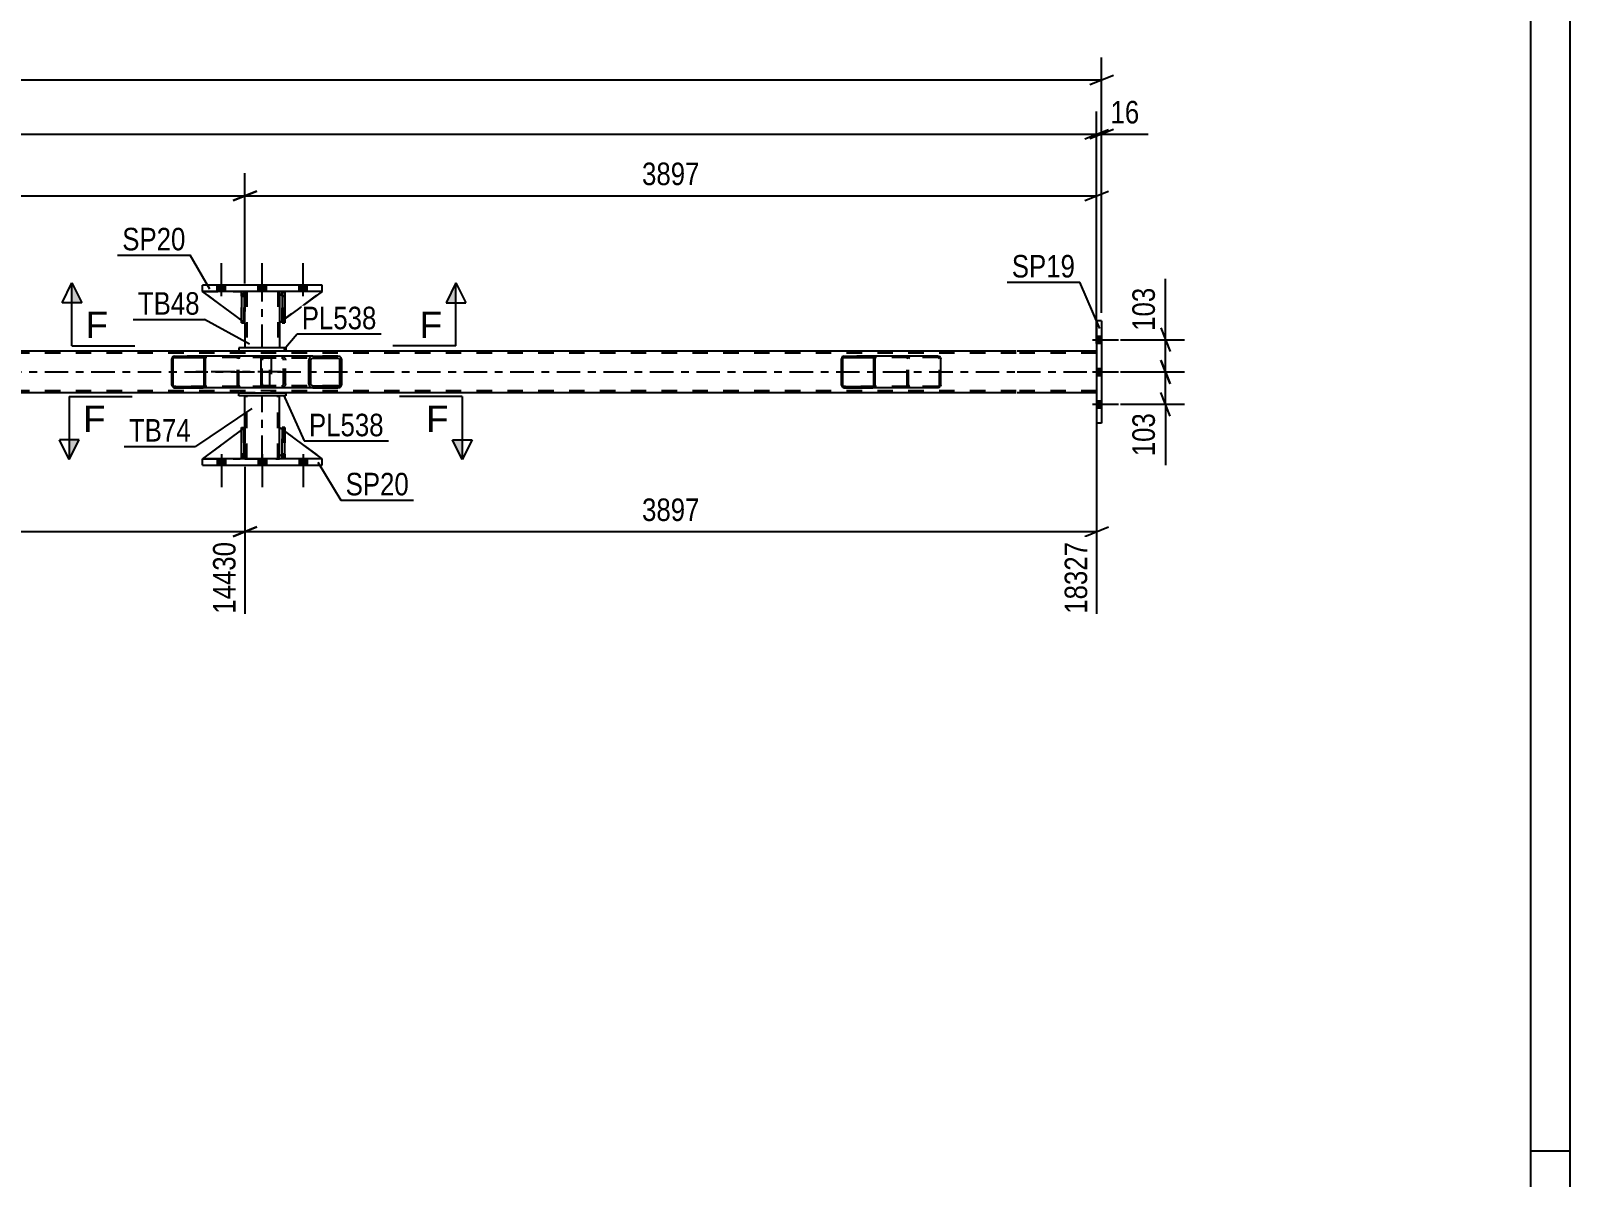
# Model space of a CAD drawing. Header units: millimetres. Extents: x 0 to 841, y 0 to 594.
# Drawn here: x 645.3 to 841, y 145.7 to 291.4 of the extents above; entities that cross this region are included whole.
import ezdxf

# ---------------------------------------------------------------- set-up
doc = ezdxf.new("R2010")
doc.units = ezdxf.units.MM
doc.linetypes.add('DXK_LINE_DOT2', pattern=[3.9198, 1.9599, -1.9599])
doc.linetypes.add('DXK_LINE_DOT3', pattern=[5.9187, 2.979, -0.9799, 0.9799, -0.9799])
doc.styles.add('Arial', font='ARIAL.TTF', dxfattribs={"height": 0.2})
doc.styles.add('Arial Narrow', font='ARIALN.TTF', dxfattribs={"height": 0.2})

# ---------------------------------------------------------------- blocks, each defined once
blk = doc.blocks.new('Unknown-814748373-1133')
at = {"color": 5, "linetype": 'Continuous'}
for p, q in [((841, 0), (841, 594)), ((836, 5), (836, 589)), ((841, 149), (836, 149))]:
    blk.add_line(p, q, dxfattribs=at)
blk = doc.blocks.new('Part-814748373-2557 - 2466')
at = {"color": 7, "linetype": 'DXK_LINE_DOT2'}
for p, q in [((672.4, 240.92), (672.08, 240.68)), ((672.52, 237.61), (672.52, 241.01)), ((667.12, 237.01), (671.92, 237.01)), ((672.52, 237.61), (671.92, 237.01)), ((672.4, 237.49), (672.08, 237.17))]:
    blk.add_line(p, q, dxfattribs=at)
at = {"color": 2, "linetype": 'Continuous'}
for p, q in [((672.52, 241.01), (672.4, 240.92)), ((672.52, 237.61), (672.52, 241.01)), ((672.08, 240.68), (667.12, 237.01)), ((672.08, 237.17), (671.92, 237.01)), ((672.52, 237.61), (672.4, 237.49)), ((672.52, 237.61), (672.52, 237.61))]:
    blk.add_line(p, q, dxfattribs=at)
blk = doc.blocks.new('Part-814748373-2549 - 2466')
at = {"color": 7, "linetype": 'DXK_LINE_DOT2'}
for p, q in [((677.59, 241.01), (677.27, 241.01)), ((677.27, 237.61), (677.27, 241.01)), ((677.27, 241.01), (677.27, 237.01)), ((677.59, 241.01), (677.59, 237.61)), ((677.59, 237.01), (677.59, 241.01)), ((677.59, 237.61), (677.27, 237.61)), ((677.27, 237.01), (677.27, 237.61)), ((677.59, 237.01), (677.27, 237.01)), ((677.59, 237.61), (677.59, 237.01)), ((677.59, 237.01), (677.59, 237.01))]:
    blk.add_line(p, q, dxfattribs=at)
blk = doc.blocks.new('Bolt-814748373-2485 - 2466')
at = {"linetype": 'Continuous'}
for points in [[(781.43, 251.71), (781.43, 252.59), (780.79, 252.59), (780.79, 251.71)], [(781.43, 251.71), (781.43, 252.59), (780.79, 252.59), (780.79, 251.71)], [(781.43, 251.71), (781.43, 252.59), (780.79, 252.59), (780.79, 251.71)], [(781.43, 247.61), (781.43, 248.49), (780.79, 248.49), (780.79, 247.61)], [(781.43, 247.61), (781.43, 248.49), (780.79, 248.49), (780.79, 247.61)], [(781.43, 243.51), (781.43, 244.39), (780.79, 244.39), (780.79, 243.51)], [(781.43, 243.51), (781.43, 244.39), (780.79, 244.39), (780.79, 243.51)], [(781.43, 243.51), (781.43, 244.39), (780.79, 244.39), (780.79, 243.51)]]:
    blk.add_hatch(color=1, dxfattribs=at).paths.add_polyline_path(points)
at = {"color": 1, "linetype": 'Continuous'}
for p, q in [((780.79, 252.59), (781.43, 252.59)), ((780.79, 252.59), (781.43, 252.59)), ((780.79, 252.59), (781.43, 252.59)), ((780.27, 252.15), (783.59, 252.15)), ((780.27, 252.15), (783.59, 252.15)), ((780.27, 252.15), (783.59, 252.15)), ((780.79, 251.71), (781.43, 251.71)), ((780.79, 251.71), (781.43, 251.71)), ((780.79, 251.71), (781.43, 251.71)), ((780.27, 248.05), (783.59, 248.05)), ((780.27, 248.05), (783.59, 248.05)), ((780.79, 248.49), (781.43, 248.49)), ((780.79, 248.49), (781.43, 248.49)), ((780.79, 247.61), (781.43, 247.61)), ((780.79, 247.61), (781.43, 247.61)), ((780.27, 243.95), (783.59, 243.95)), ((780.27, 243.95), (783.59, 243.95)), ((780.27, 243.95), (783.59, 243.95)), ((780.79, 244.39), (781.43, 244.39)), ((780.79, 244.39), (781.43, 244.39)), ((780.79, 244.39), (781.43, 244.39)), ((780.79, 243.51), (781.43, 243.51)), ((780.79, 243.51), (781.43, 243.51)), ((780.79, 243.51), (781.43, 243.51))]:
    blk.add_line(p, q, dxfattribs=at)
blk = doc.blocks.new('Part-814748373-2588 - 2466')
at = {"color": 7, "linetype": 'DXK_LINE_DOT2'}
for p, q in [((677.52, 258.3), (676.92, 257.7)), ((676.92, 254.3), (682.32, 258.3)), ((676.92, 257.7), (676.92, 254.3)), ((682.32, 258.3), (677.52, 258.3))]:
    blk.add_line(p, q, dxfattribs=at)
blk = doc.blocks.new('Part-814748373-2565 - 2466')
at = {"color": 2, "linetype": 'Continuous'}
for p, q in [((677.72, 251.1), (671.72, 251.1)), ((671.72, 251.1), (671.72, 250.7)), ((677.72, 250.7), (671.72, 250.7)), ((677.72, 251.1), (677.72, 250.7))]:
    blk.add_line(p, q, dxfattribs=at)
blk = doc.blocks.new('Part-814748373-2548 - 2466')
at = {"color": 2, "linetype": 'Continuous'}
for p, q in [((770.57, 250.69), (108.46, 250.69)), ((780.79, 250.69), (770.67, 250.69)), ((671.72, 245.41), (507.45, 245.41)), ((770.57, 245.41), (677.72, 245.41)), ((780.79, 245.41), (770.67, 245.41))]:
    blk.add_line(p, q, dxfattribs=at)
at = {"color": 7, "linetype": 'DXK_LINE_DOT2'}
for p, q in [((780.79, 250.69), (780.79, 245.41)), ((770.57, 250.45), (108.46, 250.45)), ((780.79, 250.45), (770.67, 250.45)), ((770.57, 245.65), (108.46, 245.65)), ((677.72, 245.41), (671.72, 245.41)), ((780.79, 245.65), (770.67, 245.65))]:
    blk.add_line(p, q, dxfattribs=at)
at = {"color": 7, "linetype": 'DXK_LINE_DOT3'}
for p, q in [((108.46, 248.05), (770.57, 248.05)), ((770.67, 248.05), (780.79, 248.05))]:
    blk.add_line(p, q, dxfattribs=at)
blk = doc.blocks.new('Part-814748373-2551 - 2466')
at = {"color": 2, "linetype": 'Continuous'}
for p, q in [((677.27, 237.01), (677.28, 241.01)), ((677.28, 241.01), (677.6, 241.01)), ((677.59, 237.01), (677.6, 241.01)), ((677.28, 237.01), (677.27, 237.01)), ((677.6, 237.01), (677.27, 237.01))]:
    blk.add_line(p, q, dxfattribs=at)
at = {"color": 7, "linetype": 'DXK_LINE_DOT2'}
for p, q in [((677.28, 241.01), (677.28, 237.61)), ((677.6, 237.61), (677.6, 241.01)), ((677.28, 237.61), (677.28, 237.01)), ((677.28, 237.61), (677.6, 237.61)), ((677.59, 237.01), (677.6, 237.01)), ((677.6, 237.01), (677.6, 237.61))]:
    blk.add_line(p, q, dxfattribs=at)
blk = doc.blocks.new('Bolt-814748373-2499 - 2466')
at = {"linetype": 'Continuous'}
for points in [[(669, 258.3), (670.04, 258.3), (670.04, 259.1), (669, 259.1)], [(669, 258.3), (670.04, 258.3), (670.04, 259.1), (669, 259.1)], [(669, 258.3), (670.04, 258.3), (670.04, 259.1), (669, 259.1)], [(674.2, 258.3), (675.24, 258.3), (675.24, 259.1), (674.2, 259.1)], [(674.2, 258.3), (675.24, 258.3), (675.24, 259.1), (674.2, 259.1)], [(679.4, 258.3), (680.44, 258.3), (680.44, 259.1), (679.4, 259.1)], [(679.4, 258.3), (680.44, 258.3), (680.44, 259.1), (679.4, 259.1)], [(679.4, 258.3), (680.44, 258.3), (680.44, 259.1), (679.4, 259.1)]]:
    blk.add_hatch(color=1, dxfattribs=at).paths.add_polyline_path(points)
at = {"color": 1, "linetype": 'Continuous'}
for p, q in [((669.52, 257.7), (669.52, 261.9)), ((669.52, 257.7), (669.52, 261.9)), ((669.52, 257.7), (669.52, 261.9)), ((674.72, 257.7), (674.72, 261.9)), ((674.72, 257.7), (674.72, 261.9)), ((679.92, 257.7), (679.92, 261.9)), ((679.92, 257.7), (679.92, 261.9)), ((679.92, 257.7), (679.92, 261.9)), ((669, 258.3), (669, 259.1)), ((669, 258.3), (669, 259.1)), ((669, 258.3), (669, 259.1)), ((670.04, 258.3), (670.04, 259.1)), ((670.04, 258.3), (670.04, 259.1)), ((670.04, 258.3), (670.04, 259.1)), ((674.2, 258.3), (674.2, 259.1)), ((674.2, 258.3), (674.2, 259.1)), ((675.24, 258.3), (675.24, 259.1)), ((675.24, 258.3), (675.24, 259.1)), ((679.4, 258.3), (679.4, 259.1)), ((679.4, 258.3), (679.4, 259.1)), ((679.4, 258.3), (679.4, 259.1)), ((680.44, 258.3), (680.44, 259.1)), ((680.44, 258.3), (680.44, 259.1)), ((680.44, 258.3), (680.44, 259.1))]:
    blk.add_line(p, q, dxfattribs=at)
blk = doc.blocks.new('Bolt-814748373-2500 - 2466')
at = {"linetype": 'Continuous'}
for points in [[(670.04, 237.01), (669, 237.01), (669, 236.21), (670.04, 236.21)], [(670.04, 237.01), (669, 237.01), (669, 236.21), (670.04, 236.21)], [(670.04, 237.01), (669, 237.01), (669, 236.21), (670.04, 236.21)], [(675.24, 237.01), (674.2, 237.01), (674.2, 236.21), (675.24, 236.21)], [(675.24, 237.01), (674.2, 237.01), (674.2, 236.21), (675.24, 236.21)], [(680.44, 237.01), (679.4, 237.01), (679.4, 236.21), (680.44, 236.21)], [(680.44, 237.01), (679.4, 237.01), (679.4, 236.21), (680.44, 236.21)], [(680.44, 237.01), (679.4, 237.01), (679.4, 236.21), (680.44, 236.21)]]:
    blk.add_hatch(color=1, dxfattribs=at).paths.add_polyline_path(points)
at = {"color": 1, "linetype": 'Continuous'}
for p, q in [((669, 237.01), (669, 236.21)), ((669, 237.01), (669, 236.21)), ((669, 237.01), (669, 236.21)), ((669.52, 237.61), (669.52, 233.41)), ((669.52, 237.61), (669.52, 233.41)), ((669.52, 237.61), (669.52, 233.41)), ((670.04, 237.01), (670.04, 236.21)), ((670.04, 237.01), (670.04, 236.21)), ((670.04, 237.01), (670.04, 236.21)), ((674.2, 237.01), (674.2, 236.21)), ((674.2, 237.01), (674.2, 236.21)), ((674.72, 237.61), (674.72, 233.41)), ((674.72, 237.61), (674.72, 233.41)), ((675.24, 237.01), (675.24, 236.21)), ((675.24, 237.01), (675.24, 236.21)), ((679.4, 237.01), (679.4, 236.21)), ((679.4, 237.01), (679.4, 236.21)), ((679.4, 237.01), (679.4, 236.21)), ((679.92, 237.61), (679.92, 233.41)), ((679.92, 237.61), (679.92, 233.41)), ((679.92, 237.61), (679.92, 233.41)), ((680.44, 237.01), (680.44, 236.21)), ((680.44, 237.01), (680.44, 236.21)), ((680.44, 237.01), (680.44, 236.21))]:
    blk.add_line(p, q, dxfattribs=at)
blk = doc.blocks.new('Part-814748373-2560 - 2466')
at = {"color": 7, "linetype": 'DXK_LINE_DOT2'}
for p, q in [((676.92, 237.61), (676.92, 241.01)), ((676.92, 241.01), (682.32, 237.01)), ((677.52, 237.01), (676.92, 237.61)), ((682.32, 237.01), (677.52, 237.01))]:
    blk.add_line(p, q, dxfattribs=at)
blk = doc.blocks.new('Part-814748373-2521 - 2466')
at = {"color": 2, "linetype": 'Continuous'}
for p, q in [((676.92, 237.61), (676.92, 241.01)), ((677.28, 240.75), (676.92, 241.01)), ((682.32, 237.01), (677.6, 240.51)), ((677.27, 237.26), (676.92, 237.61))]:
    blk.add_line(p, q, dxfattribs=at)
at = {"color": 7, "linetype": 'DXK_LINE_DOT2'}
for p, q in [((677.6, 240.51), (677.28, 240.75)), ((677.52, 237.01), (677.27, 237.26)), ((682.32, 237.01), (677.52, 237.01)), ((682.32, 237.01), (682.32, 237.01)), ((682.32, 237.01), (682.32, 237.01))]:
    blk.add_line(p, q, dxfattribs=at)
blk = doc.blocks.new('Part-814748373-2591 - 2466')
at = {"color": 2, "linetype": 'Continuous'}
for p, q in [((677.27, 258.06), (676.92, 257.7)), ((676.92, 257.7), (676.92, 254.3)), ((682.32, 258.3), (677.6, 254.8)), ((677.28, 254.56), (676.92, 254.3))]:
    blk.add_line(p, q, dxfattribs=at)
at = {"color": 7, "linetype": 'DXK_LINE_DOT2'}
for p, q in [((677.52, 258.3), (677.27, 258.06)), ((682.32, 258.3), (677.52, 258.3)), ((677.6, 254.8), (677.28, 254.56))]:
    blk.add_line(p, q, dxfattribs=at)
blk = doc.blocks.new('Part-814748373-2579 - 2466')
at = {"color": 2, "linetype": 'Continuous'}
for p, q in [((677.59, 258.3), (677.27, 258.3)), ((677.27, 258.3), (677.28, 254.3)), ((677.6, 258.3), (677.59, 258.3)), ((677.59, 258.3), (677.6, 254.3)), ((677.6, 254.3), (677.28, 254.3))]:
    blk.add_line(p, q, dxfattribs=at)
at = {"color": 7, "linetype": 'DXK_LINE_DOT2'}
for p, q in [((677.28, 257.7), (677.28, 258.3)), ((677.6, 257.7), (677.28, 257.7)), ((677.28, 257.7), (677.28, 254.3)), ((677.6, 258.3), (677.59, 258.3)), ((677.6, 257.7), (677.6, 258.3)), ((677.6, 254.3), (677.6, 257.7))]:
    blk.add_line(p, q, dxfattribs=at)
blk = doc.blocks.new('Part-814748373-2526 - 2466')
at = {"color": 2, "linetype": 'Continuous'}
for p, q in [((667.12, 236.21), (667.12, 237.01)), ((682.32, 237.01), (667.12, 237.01)), ((682.32, 236.21), (682.32, 237.01)), ((667.12, 236.21), (682.32, 236.21))]:
    blk.add_line(p, q, dxfattribs=at)
at = {"color": 7, "linetype": 'DXK_LINE_DOT2'}
for p, q in [((667.12, 236.21), (667.12, 237.01)), ((682.32, 236.21), (682.32, 237.01))]:
    blk.add_line(p, q, dxfattribs=at)
blk = doc.blocks.new('Part-814748373-2531 - 2466')
at = {"color": 2, "linetype": 'Continuous'}
for p, q in [((667.12, 258.3), (667.12, 259.1)), ((682.32, 259.1), (667.12, 259.1)), ((682.32, 258.3), (682.32, 259.1)), ((682.32, 258.3), (667.12, 258.3))]:
    blk.add_line(p, q, dxfattribs=at)
at = {"color": 7, "linetype": 'DXK_LINE_DOT2'}
for p, q in [((667.12, 258.3), (667.12, 259.1)), ((682.32, 258.3), (682.32, 259.1))]:
    blk.add_line(p, q, dxfattribs=at)
blk = doc.blocks.new('Part-814748373-2625 - 2466')
at = {"linetype": 'Continuous'}
h = blk.add_hatch(dxfattribs=at)
h.set_pattern_fill('', scale=0.7, style=0, pattern_type=0)
h.set_pattern_definition([(45, (684.7947, 249.7557), (-1.57154, 1.57154), [])])
h.paths.add_polyline_path([(684.83, 249.57), (684.79, 249.76), (684.69, 249.91), (684.52, 250.02), (684.33, 250.05), (681.15, 250.05), (680.95, 250.02), (680.79, 249.91), (680.68, 249.76), (680.64, 249.57), (680.64, 246.53), (680.68, 246.35), (680.79, 246.19), (680.95, 246.09), (681.15, 246.05), (684.33, 246.05), (684.52, 246.09), (684.69, 246.19), (684.79, 246.35), (684.83, 246.53)])
h.paths.add_polyline_path([(684.56, 246.44), (684.51, 246.36), (684.43, 246.31), (684.33, 246.29), (681.15, 246.29), (681.05, 246.31), (680.97, 246.36), (680.91, 246.44), (680.89, 246.53), (680.89, 249.57), (680.91, 249.66), (680.97, 249.74), (681.05, 249.79), (681.15, 249.81), (684.33, 249.81), (684.43, 249.79), (684.51, 249.74), (684.56, 249.66), (684.58, 249.57), (684.58, 246.53)])
at = {"color": 2, "linetype": 'Continuous'}
for p, q in [((674.57, 249.57), (674.6, 249.76)), ((674.57, 246.53), (674.57, 249.57)), ((674.6, 249.76), (674.65, 249.91)), ((674.65, 249.91), (674.74, 250.02)), ((674.74, 250.02), (674.85, 250.05)), ((681.15, 250.05), (674.85, 250.05)), ((680.68, 249.76), (680.64, 249.57)), ((680.64, 246.53), (680.64, 249.57)), ((680.89, 249.57), (680.91, 249.66)), ((680.89, 246.53), (680.89, 249.57)), ((680.91, 249.66), (680.97, 249.74)), ((681.15, 250.05), (680.95, 250.02)), ((680.97, 249.74), (681.05, 249.79)), ((681.05, 249.79), (681.15, 249.81)), ((681.15, 250.05), (684.33, 250.05)), ((681.15, 249.81), (684.33, 249.81)), ((684.52, 250.02), (684.33, 250.05)), ((684.33, 249.81), (684.43, 249.79)), ((684.43, 249.79), (684.51, 249.74)), ((684.51, 249.74), (684.56, 249.66)), ((684.56, 249.66), (684.58, 249.57)), ((684.58, 246.53), (684.58, 249.57)), ((684.83, 249.57), (684.79, 249.76)), ((684.83, 246.53), (684.83, 249.57)), ((674.6, 246.35), (674.57, 246.53)), ((674.65, 246.19), (674.6, 246.35)), ((674.74, 246.09), (674.65, 246.19)), ((674.85, 246.05), (674.74, 246.09)), ((681.15, 246.05), (674.85, 246.05)), ((680.64, 246.53), (680.68, 246.35)), ((680.91, 246.44), (680.89, 246.53)), ((680.97, 246.36), (680.91, 246.44)), ((680.95, 246.09), (681.15, 246.05)), ((681.05, 246.31), (680.97, 246.36)), ((681.15, 246.29), (681.05, 246.31)), ((681.15, 246.29), (684.33, 246.29)), ((681.15, 246.05), (684.33, 246.05)), ((684.43, 246.31), (684.33, 246.29)), ((684.33, 246.05), (684.52, 246.09)), ((684.51, 246.36), (684.43, 246.31)), ((684.56, 246.44), (684.51, 246.36)), ((684.58, 246.53), (684.56, 246.44)), ((684.79, 246.35), (684.83, 246.53))]:
    blk.add_line(p, q, dxfattribs=at)
at = {"color": 7, "linetype": 'DXK_LINE_DOT2'}
for p, q in [((674.72, 249.66), (674.71, 249.57)), ((674.71, 246.53), (674.71, 249.57)), ((674.75, 249.74), (674.72, 249.66)), ((674.79, 249.79), (674.75, 249.74)), ((674.85, 249.81), (674.79, 249.79)), ((684.33, 249.81), (674.85, 249.81)), ((675.84, 249.81), (675.84, 250.05)), ((677.18, 250.05), (677.37, 250.02)), ((677.28, 249.79), (677.18, 249.81)), ((677.36, 249.74), (677.28, 249.79)), ((677.41, 249.66), (677.36, 249.74)), ((677.43, 249.57), (677.41, 249.66)), ((677.43, 246.53), (677.43, 249.57)), ((677.64, 249.76), (677.68, 249.57)), ((677.68, 246.53), (677.68, 249.57)), ((684.33, 250.05), (681.15, 250.05)), ((674.71, 246.53), (674.72, 246.44)), ((674.72, 246.44), (674.75, 246.36)), ((674.75, 246.36), (674.79, 246.31)), ((674.79, 246.31), (674.85, 246.29)), ((684.33, 246.29), (674.85, 246.29)), ((675.84, 246.05), (675.84, 246.29)), ((677.18, 246.29), (677.28, 246.31)), ((677.37, 246.09), (677.18, 246.05)), ((677.28, 246.31), (677.36, 246.36)), ((677.36, 246.36), (677.41, 246.44)), ((677.41, 246.44), (677.43, 246.53)), ((677.68, 246.53), (677.64, 246.35)), ((684.33, 246.05), (681.15, 246.05))]:
    blk.add_line(p, q, dxfattribs=at)
for centre, start, end in [((677.19, 249.56), 23.8494, 68.8059), ((677.19, 246.55), 291.1941, 336.1506)]:
    blk.add_arc(centre, 0.492, start, end, dxfattribs=at)
at = {"color": 2, "linetype": 'Continuous'}
for centre, start, end in [((681.13, 249.56), 111.1941, 156.1506), ((684.34, 249.56), 23.8494, 68.8059), ((681.13, 246.55), 203.8494, 248.8059), ((684.34, 246.55), 291.1941, 336.1506)]:
    blk.add_arc(centre, 0.492, start, end, dxfattribs=at)
blk = doc.blocks.new('Part-814748373-2550 - 2466')
at = {"color": 2, "linetype": 'Continuous'}
for p, q in [((672.08, 237.01), (672.08, 241.01)), ((672.08, 241.01), (672.4, 241.01)), ((672.4, 237.01), (672.4, 241.01)), ((672.08, 237.01), (672.08, 237.01)), ((672.4, 237.01), (672.08, 237.01))]:
    blk.add_line(p, q, dxfattribs=at)
at = {"color": 7, "linetype": 'DXK_LINE_DOT2'}
for p, q in [((672.08, 241.01), (672.08, 237.61)), ((672.4, 237.61), (672.4, 241.01)), ((672.08, 237.61), (672.08, 237.01)), ((672.08, 237.61), (672.4, 237.61)), ((672.4, 237.01), (672.4, 237.61)), ((672.4, 237.01), (672.4, 237.01))]:
    blk.add_line(p, q, dxfattribs=at)
blk = doc.blocks.new('Part-814748373-2554 - 2466')
at = {"color": 7, "linetype": 'DXK_LINE_DOT2'}
for p, q in [((672.52, 241.01), (667.12, 237.01)), ((672.52, 237.61), (672.52, 241.01)), ((672.52, 241.01), (672.52, 237.61)), ((667.12, 237.01), (671.92, 237.01)), ((671.92, 237.01), (672.52, 237.61)), ((672.52, 237.61), (671.92, 237.01)), ((672.52, 237.61), (672.52, 237.61))]:
    blk.add_line(p, q, dxfattribs=at)
blk = doc.blocks.new('Part-814748373-2570 - 2466')
at = {"color": 2, "linetype": 'Continuous'}
for p, q in [((671.72, 245.41), (677.72, 245.41)), ((671.72, 245.01), (671.72, 245.41)), ((677.72, 245.01), (671.72, 245.01)), ((677.72, 245.41), (677.72, 245.01))]:
    blk.add_line(p, q, dxfattribs=at)
blk = doc.blocks.new('Part-814748373-2575 - 2466')
at = {"color": 2, "linetype": 'Continuous'}
for p, q in [((672.52, 241.01), (672.52, 245.01)), ((676.92, 241.01), (676.92, 245.01)), ((672.52, 237.01), (672.52, 237.61)), ((676.92, 237.01), (676.92, 237.61))]:
    blk.add_line(p, q, dxfattribs=at)
at = {"color": 7, "linetype": 'DXK_LINE_DOT2'}
for p, q in [((676.92, 245.01), (672.52, 245.01)), ((672.76, 237.01), (672.76, 245.01)), ((676.68, 237.01), (676.68, 245.01)), ((672.52, 237.61), (672.52, 241.01)), ((676.92, 237.61), (676.92, 241.01)), ((672.52, 237.01), (676.92, 237.01))]:
    blk.add_line(p, q, dxfattribs=at)
at = {"color": 7, "linetype": 'DXK_LINE_DOT3'}
blk.add_line((674.72, 237.01), (674.72, 245.01), dxfattribs=at)
blk = doc.blocks.new('Part-814748373-2576 - 2466')
at = {"color": 7, "linetype": 'DXK_LINE_DOT2'}
for p, q in [((672.08, 257.7), (672.08, 258.3)), ((672.08, 258.3), (672.08, 258.3)), ((672.08, 258.3), (672.08, 254.3)), ((672.4, 258.3), (672.08, 258.3)), ((672.08, 254.3), (672.08, 257.7)), ((672.08, 257.7), (672.4, 257.7)), ((672.4, 257.7), (672.4, 258.3)), ((672.4, 254.3), (672.4, 258.3)), ((672.4, 257.7), (672.4, 254.3)), ((672.08, 254.3), (672.4, 254.3))]:
    blk.add_line(p, q, dxfattribs=at)
blk = doc.blocks.new('Part-814748373-2577 - 2466')
at = {"color": 7, "linetype": 'DXK_LINE_DOT2'}
for p, q in [((677.27, 257.7), (677.27, 258.3)), ((677.27, 258.3), (677.27, 258.3)), ((677.27, 258.3), (677.27, 254.3)), ((677.59, 258.3), (677.27, 258.3)), ((677.27, 254.3), (677.27, 257.7)), ((677.27, 257.7), (677.59, 257.7)), ((677.59, 257.7), (677.59, 258.3)), ((677.59, 254.3), (677.59, 258.3)), ((677.59, 257.7), (677.59, 254.3)), ((677.27, 254.3), (677.59, 254.3))]:
    blk.add_line(p, q, dxfattribs=at)
blk = doc.blocks.new('Part-814748373-2578 - 2466')
at = {"color": 2, "linetype": 'Continuous'}
for p, q in [((672.4, 258.3), (672.08, 258.3)), ((672.08, 258.3), (672.08, 254.3)), ((672.4, 258.3), (672.4, 258.3)), ((672.4, 258.3), (672.4, 254.3)), ((672.4, 254.3), (672.08, 254.3))]:
    blk.add_line(p, q, dxfattribs=at)
at = {"color": 7, "linetype": 'DXK_LINE_DOT2'}
for p, q in [((672.08, 257.7), (672.08, 258.3)), ((672.4, 257.7), (672.08, 257.7)), ((672.08, 257.7), (672.08, 254.3)), ((672.4, 257.7), (672.4, 258.3)), ((672.4, 258.3), (672.4, 258.3)), ((672.4, 254.3), (672.4, 257.7))]:
    blk.add_line(p, q, dxfattribs=at)
blk = doc.blocks.new('Part-814748373-2582 - 2466')
at = {"color": 7, "linetype": 'DXK_LINE_DOT2'}
for p, q in [((672.52, 254.3), (667.12, 258.3)), ((667.12, 258.3), (671.92, 258.3)), ((671.92, 258.3), (672.52, 257.7)), ((672.52, 257.7), (671.92, 258.3)), ((672.52, 257.7), (672.52, 254.3)), ((672.52, 257.7), (672.52, 257.7)), ((672.52, 257.7), (672.52, 254.3))]:
    blk.add_line(p, q, dxfattribs=at)
blk = doc.blocks.new('Part-814748373-2585 - 2466')
at = {"color": 2, "linetype": 'Continuous'}
for p, q in [((672.08, 254.63), (667.12, 258.3)), ((672.08, 258.15), (671.92, 258.3)), ((672.52, 257.7), (672.4, 257.83)), ((672.52, 257.7), (672.52, 257.7)), ((672.52, 254.3), (672.52, 257.7)), ((672.4, 254.4), (672.52, 254.3)), ((672.52, 254.3), (672.52, 254.3))]:
    blk.add_line(p, q, dxfattribs=at)
at = {"color": 7, "linetype": 'DXK_LINE_DOT2'}
for p, q in [((671.92, 258.3), (667.12, 258.3)), ((671.92, 258.3), (672.52, 257.7)), ((672.4, 257.83), (672.08, 258.15)), ((672.52, 257.7), (672.52, 254.3)), ((672.4, 254.4), (672.08, 254.63))]:
    blk.add_line(p, q, dxfattribs=at)
blk = doc.blocks.new('Part-814748373-2592 - 2466')
at = {"color": 7, "linetype": 'DXK_LINE_DOT2'}
for p, q in [((672.08, 241.01), (672.4, 241.01)), ((672.08, 237.61), (672.08, 241.01)), ((672.08, 241.01), (672.08, 237.01)), ((672.4, 241.01), (672.4, 237.61)), ((672.4, 237.01), (672.4, 240.92)), ((672.4, 237.61), (672.08, 237.61)), ((672.08, 237.01), (672.08, 237.61)), ((672.4, 237.01), (672.08, 237.01)), ((672.4, 237.61), (672.4, 237.01)), ((672.4, 237.01), (672.4, 237.01))]:
    blk.add_line(p, q, dxfattribs=at)
blk = doc.blocks.new('Part-814748373-2602 - 2466')
at = {"color": 2, "linetype": 'Continuous'}
for p, q in [((781.43, 254.55), (780.79, 254.55)), ((780.79, 254.55), (780.79, 241.55)), ((781.43, 254.55), (781.43, 241.55)), ((781.43, 241.55), (780.79, 241.55))]:
    blk.add_line(p, q, dxfattribs=at)
blk = doc.blocks.new('Part-814748373-2726 - 2466')
at = {"color": 2, "linetype": 'Continuous'}
for p, q in [((672.52, 258.3), (672.52, 257.7)), ((676.92, 258.3), (676.92, 257.7)), ((672.52, 254.3), (672.52, 251.1)), ((676.92, 254.3), (676.92, 251.1))]:
    blk.add_line(p, q, dxfattribs=at)
at = {"color": 7, "linetype": 'DXK_LINE_DOT2'}
for p, q in [((676.92, 258.3), (672.52, 258.3)), ((672.52, 257.7), (672.52, 254.3)), ((672.76, 258.3), (672.76, 251.1)), ((676.68, 258.3), (676.68, 251.1)), ((676.92, 257.7), (676.92, 254.3)), ((676.92, 251.1), (672.52, 251.1))]:
    blk.add_line(p, q, dxfattribs=at)
at = {"color": 7, "linetype": 'DXK_LINE_DOT3'}
blk.add_line((674.72, 251.1), (674.72, 258.3), dxfattribs=at)
blk = doc.blocks.new('Part-814748373-2741 - 2466')
at = {"linetype": 'Continuous'}
h = blk.add_hatch(dxfattribs=at)
h.set_pattern_fill('', scale=0.7, style=0, pattern_type=0)
h.set_pattern_definition([(45, (752.597, 249.8544), (-1.57154, 1.57154), [])])
h.paths.add_polyline_path([(752.62, 249.73), (752.6, 249.85), (752.52, 249.96), (752.41, 250.03), (752.28, 250.05), (748.71, 250.05), (748.58, 250.03), (748.47, 249.96), (748.39, 249.85), (748.37, 249.73), (748.37, 246.37), (748.39, 246.25), (748.47, 246.15), (748.58, 246.08), (748.71, 246.05), (752.28, 246.05), (752.41, 246.08), (752.52, 246.15), (752.6, 246.25), (752.62, 246.37)])
h.paths.add_polyline_path([(752.44, 246.31), (752.4, 246.26), (752.35, 246.22), (752.28, 246.21), (748.71, 246.21), (748.64, 246.22), (748.59, 246.26), (748.55, 246.31), (748.54, 246.37), (748.54, 249.73), (748.55, 249.79), (748.59, 249.85), (748.64, 249.88), (748.71, 249.89), (752.28, 249.89), (752.35, 249.88), (752.4, 249.85), (752.44, 249.79), (752.45, 249.73), (752.45, 246.37)])
at = {"color": 2, "linetype": 'Continuous'}
for p, q in [((748.39, 249.85), (748.37, 249.73)), ((748.37, 246.37), (748.37, 249.73)), ((748.54, 249.73), (748.55, 249.79)), ((748.54, 246.37), (748.54, 249.73)), ((748.55, 249.79), (748.59, 249.85)), ((748.71, 250.05), (748.58, 250.03)), ((748.59, 249.85), (748.64, 249.88)), ((748.64, 249.88), (748.71, 249.89)), ((748.71, 250.05), (752.28, 250.05)), ((748.71, 249.89), (752.28, 249.89)), ((760.63, 250.05), (752.28, 250.05)), ((752.41, 250.03), (752.28, 250.05)), ((752.28, 249.89), (752.35, 249.88)), ((752.35, 249.88), (752.4, 249.85)), ((752.4, 249.85), (752.44, 249.79)), ((752.44, 249.79), (752.45, 249.73)), ((752.45, 246.37), (752.45, 249.73)), ((752.62, 249.73), (752.6, 249.85)), ((752.62, 246.37), (752.62, 249.73)), ((760.63, 250.05), (760.76, 250.03)), ((760.95, 249.85), (760.97, 249.73)), ((760.97, 246.37), (760.97, 249.73)), ((748.37, 246.37), (748.39, 246.25)), ((748.55, 246.31), (748.54, 246.37)), ((748.59, 246.26), (748.55, 246.31)), ((748.58, 246.08), (748.71, 246.05)), ((748.64, 246.22), (748.59, 246.26)), ((748.71, 246.21), (748.64, 246.22)), ((748.71, 246.21), (752.28, 246.21)), ((748.71, 246.05), (752.28, 246.05)), ((752.35, 246.22), (752.28, 246.21)), ((752.28, 246.05), (752.41, 246.08)), ((760.63, 246.05), (752.28, 246.05)), ((752.4, 246.26), (752.35, 246.22)), ((752.44, 246.31), (752.4, 246.26)), ((752.45, 246.37), (752.44, 246.31)), ((752.6, 246.25), (752.62, 246.37)), ((760.76, 246.08), (760.63, 246.05)), ((760.97, 246.37), (760.95, 246.25))]:
    blk.add_line(p, q, dxfattribs=at)
at = {"color": 7, "linetype": 'DXK_LINE_DOT2'}
for p, q in [((752.28, 250.05), (748.71, 250.05)), ((760.63, 249.89), (748.71, 249.89)), ((756.72, 249.73), (756.74, 249.85)), ((756.72, 246.37), (756.72, 249.73)), ((756.9, 249.79), (756.89, 249.73)), ((756.89, 246.37), (756.89, 249.73)), ((756.94, 249.85), (756.9, 249.79)), ((756.93, 250.03), (757.06, 250.05)), ((756.94, 249.85), (756.95, 249.85)), ((756.95, 249.85), (756.99, 249.88)), ((756.99, 249.88), (757.06, 249.89)), ((760.7, 249.88), (760.63, 249.89)), ((760.75, 249.85), (760.7, 249.88)), ((760.79, 249.79), (760.75, 249.85)), ((760.8, 249.73), (760.79, 249.79)), ((760.8, 246.37), (760.8, 249.73)), ((760.63, 246.21), (748.71, 246.21)), ((752.28, 246.05), (748.71, 246.05)), ((756.74, 246.25), (756.72, 246.37)), ((756.89, 246.37), (756.9, 246.31)), ((756.9, 246.31), (756.94, 246.26)), ((757.06, 246.05), (756.93, 246.08)), ((756.94, 246.26), (756.95, 246.25)), ((756.95, 246.25), (756.99, 246.22)), ((756.99, 246.22), (757.06, 246.21)), ((760.63, 246.21), (760.7, 246.22)), ((760.7, 246.22), (760.75, 246.26)), ((760.75, 246.26), (760.79, 246.31)), ((760.79, 246.31), (760.8, 246.37))]:
    blk.add_line(p, q, dxfattribs=at)
at = {"color": 2, "linetype": 'Continuous'}
for centre, start, end in [((748.69, 249.72), 110.7583, 155.68), ((752.3, 249.72), 24.32, 69.2417), ((760.64, 249.72), 24.32, 69.2417), ((748.69, 246.39), 204.32, 249.2417), ((752.3, 246.39), 290.7583, 335.68), ((760.64, 246.39), 290.7583, 335.68)]:
    blk.add_arc(centre, 0.331, start, end, dxfattribs=at)
at = {"color": 7, "linetype": 'DXK_LINE_DOT2'}
for centre, start, end in [((757.04, 249.72), 110.7583, 155.68), ((757.04, 246.39), 204.32, 249.2417)]:
    blk.add_arc(centre, 0.331, start, end, dxfattribs=at)
blk = doc.blocks.new('Part-814748373-2745 - 2466')
at = {"linetype": 'Continuous'}
h = blk.add_hatch(dxfattribs=at)
h.set_pattern_fill('', scale=0.7, style=0, pattern_type=0)
h.set_pattern_definition([(45, (667.4628, 249.8544), (-1.57154, 1.57154), [])])
h.paths.add_polyline_path([(667.49, 249.73), (667.46, 249.85), (667.39, 249.96), (667.28, 250.03), (667.15, 250.05), (663.57, 250.05), (663.44, 250.03), (663.33, 249.96), (663.26, 249.85), (663.23, 249.73), (663.23, 246.37), (663.26, 246.25), (663.33, 246.15), (663.44, 246.08), (663.57, 246.05), (667.15, 246.05), (667.28, 246.08), (667.39, 246.15), (667.46, 246.25), (667.49, 246.37)])
h.paths.add_polyline_path([(667.31, 246.31), (667.27, 246.26), (667.21, 246.22), (667.15, 246.21), (663.57, 246.21), (663.51, 246.22), (663.45, 246.26), (663.42, 246.31), (663.4, 246.37), (663.4, 249.73), (663.42, 249.79), (663.45, 249.85), (663.51, 249.88), (663.57, 249.89), (667.15, 249.89), (667.21, 249.88), (667.27, 249.85), (667.31, 249.79), (667.32, 249.73), (667.32, 246.37)])
at = {"color": 2, "linetype": 'Continuous'}
for p, q in [((663.26, 249.85), (663.23, 249.73)), ((663.23, 246.37), (663.23, 249.73)), ((663.4, 249.73), (663.42, 249.79)), ((663.4, 246.37), (663.4, 249.73)), ((663.42, 249.79), (663.45, 249.85)), ((663.57, 250.05), (663.44, 250.03)), ((663.45, 249.85), (663.51, 249.88)), ((663.51, 249.88), (663.57, 249.89)), ((663.57, 250.05), (667.15, 250.05)), ((663.57, 249.89), (667.15, 249.89)), ((674.85, 250.05), (667.15, 250.05)), ((667.28, 250.03), (667.15, 250.05)), ((667.15, 249.89), (667.21, 249.88)), ((667.21, 249.88), (667.27, 249.85)), ((667.27, 249.85), (667.31, 249.79)), ((667.31, 249.79), (667.32, 249.73)), ((667.32, 246.37), (667.32, 249.73)), ((667.49, 249.73), (667.46, 249.85)), ((667.49, 246.37), (667.49, 249.73)), ((663.23, 246.37), (663.26, 246.25)), ((663.42, 246.31), (663.4, 246.37)), ((663.45, 246.26), (663.42, 246.31)), ((663.44, 246.08), (663.57, 246.05)), ((663.51, 246.22), (663.45, 246.26)), ((663.57, 246.21), (663.51, 246.22)), ((663.57, 246.21), (667.15, 246.21)), ((663.57, 246.05), (667.15, 246.05)), ((667.21, 246.22), (667.15, 246.21)), ((667.15, 246.05), (667.28, 246.08)), ((674.85, 246.05), (667.15, 246.05)), ((667.27, 246.26), (667.21, 246.22)), ((667.31, 246.31), (667.27, 246.26)), ((667.32, 246.37), (667.31, 246.31)), ((667.46, 246.25), (667.49, 246.37))]:
    blk.add_line(p, q, dxfattribs=at)
at = {"color": 7, "linetype": 'DXK_LINE_DOT2'}
for p, q in [((667.15, 250.05), (663.57, 250.05)), ((675.5, 249.89), (663.57, 249.89)), ((671.58, 249.73), (671.61, 249.85)), ((671.58, 246.37), (671.58, 249.73)), ((671.76, 249.79), (671.75, 249.73)), ((671.75, 246.37), (671.75, 249.73)), ((671.8, 249.85), (671.76, 249.79)), ((671.79, 250.03), (671.92, 250.05)), ((671.86, 249.88), (671.8, 249.85)), ((671.92, 249.89), (671.86, 249.88)), ((675.5, 250.05), (674.85, 250.05)), ((675.5, 250.05), (675.63, 250.03)), ((675.56, 249.88), (675.5, 249.89)), ((675.62, 249.85), (675.56, 249.88)), ((675.65, 249.79), (675.62, 249.85)), ((675.67, 249.73), (675.65, 249.79)), ((675.67, 246.37), (675.67, 249.73)), ((675.81, 249.85), (675.84, 249.73)), ((675.84, 249.73), (675.84, 246.37)), ((675.5, 246.21), (663.57, 246.21)), ((667.15, 246.05), (663.57, 246.05)), ((671.61, 246.25), (671.58, 246.37)), ((671.75, 246.37), (671.76, 246.31)), ((671.76, 246.31), (671.8, 246.26)), ((671.92, 246.05), (671.79, 246.08)), ((671.8, 246.26), (671.82, 246.25)), ((671.82, 246.25), (671.86, 246.22)), ((671.86, 246.22), (671.92, 246.21)), ((675.5, 246.05), (674.85, 246.05)), ((675.5, 246.21), (675.56, 246.22)), ((675.63, 246.08), (675.5, 246.05)), ((675.56, 246.22), (675.62, 246.26)), ((675.62, 246.26), (675.65, 246.31)), ((675.65, 246.31), (675.67, 246.37)), ((675.84, 246.37), (675.81, 246.25))]:
    blk.add_line(p, q, dxfattribs=at)
at = {"color": 7, "linetype": 'DXK_LINE_DOT3'}
blk.add_line((677.13, 248.05), (665.36, 248.05), dxfattribs=at)
at = {"color": 2, "linetype": 'Continuous'}
for centre, start, end in [((663.56, 249.72), 110.7583, 155.68), ((667.16, 249.72), 24.32, 69.2417), ((663.56, 246.39), 204.32, 249.2417), ((667.16, 246.39), 290.7583, 335.68)]:
    blk.add_arc(centre, 0.331, start, end, dxfattribs=at)
at = {"color": 7, "linetype": 'DXK_LINE_DOT2'}
for centre, start, end in [((671.91, 249.72), 110.7583, 155.68), ((675.51, 249.72), 24.32, 69.2417), ((671.91, 246.39), 204.32, 249.2417), ((675.51, 246.39), 290.7583, 335.68)]:
    blk.add_arc(centre, 0.331, start, end, dxfattribs=at)
blk = doc.blocks.new('StraightDimension-814748373-8506 - 2466')
at = {"color": 7, "linetype": 'Continuous'}
for p, q in [((780.79, 255.55), (780.79, 281.14)), ((781.43, 255.55), (781.43, 281.14)), ((779.29, 277.69), (782.29, 278.89)), ((782.93, 278.89), (779.93, 277.69)), ((780.79, 278.29), (781.43, 278.29))]:
    blk.add_line(p, q, dxfattribs=at)
at = {"color": 0}
blk.add_wipeout([(786.81, 279.04), (786.81, 283.24), (781.96, 283.24), (781.96, 279.04)], dxfattribs=at)
at = {"color": 7, "linetype": 'Continuous'}
blk.add_line((781.43, 278.29), (787.34, 278.29), dxfattribs=at)
blk.add_line((781.43, 278.29), (787.34, 278.29), dxfattribs=at)
at = {"color": 3, "style": 'Arial Narrow'}
blk.add_text('16', height=2.863, dxfattribs=at).set_placement((782.56, 279.64))
blk = doc.blocks.new('StraightDimension-814748373-8507 - 2466')
at = {"color": 7, "linetype": 'Continuous'}
for p, q in [((780.79, 255.55), (780.79, 281.14)), ((98.24, 278.29), (780.79, 278.29)), ((779.29, 277.69), (782.29, 278.89))]:
    blk.add_line(p, q, dxfattribs=at)
blk = doc.blocks.new('StraightDimension-814748373-8389 - 2466')
at = {"color": 7, "linetype": 'Continuous'}
for p, q in [((788.95, 253.65), (790.15, 250.65)), ((783.83, 252.15), (791.95, 252.15)), ((789.55, 248.05), (789.55, 252.15)), ((790.15, 246.55), (788.95, 249.55)), ((783.83, 248.05), (791.95, 248.05))]:
    blk.add_line(p, q, dxfattribs=at)
at = {"color": 0}
blk.add_wipeout([(788.8, 259.36), (784.6, 259.36), (784.6, 252.68), (788.8, 252.68)], dxfattribs=at)
at = {"color": 7, "linetype": 'Continuous'}
blk.add_line((789.55, 252.15), (789.55, 259.89), dxfattribs=at)
blk.add_line((789.55, 252.15), (789.55, 259.89), dxfattribs=at)
at = {"color": 3, "style": 'Arial Narrow'}
blk.add_text('103', height=2.863, rotation=90.0002, dxfattribs=at).set_placement((788.2, 253.28))
blk = doc.blocks.new('StraightDimension-814748373-2826 - 2466')
at = {"color": 7, "linetype": 'Continuous'}
for p, q in [((502.25, 259.3), (502.25, 273.3)), ((672.52, 259.3), (672.52, 273.3)), ((503.75, 271.05), (500.75, 269.85)), ((502.25, 270.45), (672.52, 270.45)), ((671.02, 269.85), (674.02, 271.05))]:
    blk.add_line(p, q, dxfattribs=at)
at = {"color": 0}
blk.add_wipeout([(591.64, 271.2), (591.64, 275.4), (583.13, 275.4), (583.13, 271.2)], dxfattribs=at)
at = {"color": 3, "style": 'Arial Narrow'}
blk.add_text('4257', height=2.863, dxfattribs=at).set_placement((583.73, 271.8))
blk = doc.blocks.new('StraightDimension-814748373-2832 - 2466')
at = {"color": 7, "linetype": 'Continuous'}
for p, q in [((672.52, 259.3), (672.52, 273.3)), ((780.79, 251.69), (780.79, 273.3)), ((674.02, 271.05), (671.02, 269.85)), ((672.52, 270.45), (780.79, 270.45)), ((779.29, 269.85), (782.29, 271.05))]:
    blk.add_line(p, q, dxfattribs=at)
at = {"color": 0}
blk.add_wipeout([(730.91, 271.2), (730.91, 275.4), (722.4, 275.4), (722.4, 271.2)], dxfattribs=at)
at = {"color": 3, "style": 'Arial Narrow'}
blk.add_text('3897', height=2.863, dxfattribs=at).set_placement((723, 271.8))
blk = doc.blocks.new('StraightDimension-814748373-2801 - 2466')
at = {"color": 7, "linetype": 'Continuous'}
for p, q in [((502.25, 236.01), (502.25, 217.32)), ((672.52, 236.01), (672.52, 217.32)), ((503.75, 228.36), (500.75, 227.16)), ((502.25, 227.76), (672.52, 227.76)), ((671.02, 227.16), (674.02, 228.36))]:
    blk.add_line(p, q, dxfattribs=at)
at = {"color": 0}
blk.add_wipeout([(591.64, 228.51), (591.64, 232.71), (583.13, 232.71), (583.13, 228.51)], dxfattribs=at)
at = {"color": 0, "linetype": 'Continuous'}
blk.add_wipeout([(671.92, 227.06), (667.72, 227.06), (667.72, 216.72), (671.92, 216.72)], dxfattribs=at)
at = {"color": 3, "style": 'Arial Narrow'}
blk.add_text('4257', height=2.863, dxfattribs=at).set_placement((583.73, 229.11))
at = {"color": 3, "linetype": 'Continuous', "style": 'Arial Narrow'}
blk.add_text('14430', height=2.863, rotation=90.0002, dxfattribs=at).set_placement((671.32, 217.32))
blk = doc.blocks.new('StraightDimension-814748373-2807 - 2466')
at = {"color": 7, "linetype": 'Continuous'}
for p, q in [((780.79, 244.41), (780.79, 217.32)), ((672.52, 236.01), (672.52, 217.32)), ((674.02, 228.36), (671.02, 227.16)), ((672.52, 227.76), (780.79, 227.76)), ((779.29, 227.16), (782.29, 228.36))]:
    blk.add_line(p, q, dxfattribs=at)
at = {"color": 0}
blk.add_wipeout([(730.91, 228.51), (730.91, 232.71), (722.4, 232.71), (722.4, 228.51)], dxfattribs=at)
at = {"color": 0, "linetype": 'Continuous'}
blk.add_wipeout([(780.19, 227.06), (775.99, 227.06), (775.99, 216.72), (780.19, 216.72)], dxfattribs=at)
at = {"color": 3, "style": 'Arial Narrow'}
blk.add_text('3897', height=2.863, dxfattribs=at).set_placement((723, 229.11))
at = {"color": 3, "linetype": 'Continuous', "style": 'Arial Narrow'}
blk.add_text('18327', height=2.863, rotation=90.0002, dxfattribs=at).set_placement((779.59, 217.32))
blk = doc.blocks.new('StraightDimension-814748373-2910 - 2466')
at = {"color": 7, "linetype": 'Continuous'}
for p, q in [((781.43, 255.55), (781.43, 288.02)), ((779.93, 284.57), (782.93, 285.77)), ((97.6, 285.17), (781.43, 285.17))]:
    blk.add_line(p, q, dxfattribs=at)
blk = doc.blocks.new('StraightDimension-814748373-8387 - 2466')
at = {"color": 7, "linetype": 'Continuous'}
for p, q in [((788.95, 249.55), (790.15, 246.55)), ((783.83, 248.05), (791.95, 248.05)), ((789.55, 243.95), (789.55, 248.05)), ((790.15, 242.45), (788.95, 245.45)), ((783.83, 243.95), (791.95, 243.95))]:
    blk.add_line(p, q, dxfattribs=at)
at = {"color": 0}
blk.add_wipeout([(788.8, 243.43), (784.6, 243.43), (784.6, 236.74), (788.8, 236.74)], dxfattribs=at)
at = {"color": 7, "linetype": 'Continuous'}
blk.add_line((789.55, 243.95), (789.55, 236.22), dxfattribs=at)
blk.add_line((789.55, 243.95), (789.55, 236.22), dxfattribs=at)
at = {"color": 3, "style": 'Arial Narrow'}
blk.add_text('103', height=2.863, rotation=90.0002, dxfattribs=at).set_placement((788.2, 237.34))
blk = doc.blocks.new('Mark-814748373-2571 - 2466')
at = {"color": 0}
blk.add_wipeout([(665.63, 239.2), (665.63, 242.2), (657.77, 242.2), (657.77, 239.2)], dxfattribs=at)
blk.add_wipeout([(665.63, 239.2), (665.63, 242.2), (657.77, 242.2), (657.77, 239.2)], dxfattribs=at)
at = {"color": 30, "linetype": 'Continuous'}
for p in [(673.41, 243.4), (657.17, 238.6)]:
    blk.add_line(p, (666.23, 238.6), dxfattribs=at)
at = {"color": 3, "style": 'Arial Narrow'}
blk.add_text('TB74', height=2.863, dxfattribs=at).set_placement((657.77, 239.2))
blk = doc.blocks.new('Mark-814748373-2522 - 2466')
at = {"color": 0}
blk.add_wipeout([(693.36, 232.37), (693.36, 235.37), (685.32, 235.37), (685.32, 232.37)], dxfattribs=at)
blk.add_wipeout([(693.36, 232.37), (693.36, 235.37), (685.32, 235.37), (685.32, 232.37)], dxfattribs=at)
at = {"color": 30, "linetype": 'Continuous'}
for p, q in [((681.77, 236.6), (684.72, 231.77)), ((684.72, 231.77), (693.96, 231.77))]:
    blk.add_line(p, q, dxfattribs=at)
at = {"color": 3, "style": 'Arial Narrow'}
blk.add_text('SP20', height=2.863, dxfattribs=at).set_placement((685.32, 232.37))
blk = doc.blocks.new('Mark-814748373-2527 - 2466')
at = {"color": 0}
blk.add_wipeout([(664.96, 263.51), (664.96, 266.51), (656.92, 266.51), (656.92, 263.51)], dxfattribs=at)
blk.add_wipeout([(664.96, 263.51), (664.96, 266.51), (656.92, 266.51), (656.92, 263.51)], dxfattribs=at)
at = {"color": 30, "linetype": 'Continuous'}
for p in [(656.32, 262.91), (668.06, 258.58)]:
    blk.add_line(p, (665.56, 262.91), dxfattribs=at)
at = {"color": 3, "style": 'Arial Narrow'}
blk.add_text('SP20', height=2.863, dxfattribs=at).set_placement((656.92, 263.51))
blk = doc.blocks.new('Mark-814748373-2561 - 2466')
at = {"color": 0}
blk.add_wipeout([(689.25, 253.48), (689.25, 256.48), (679.74, 256.48), (679.74, 253.48)], dxfattribs=at)
blk.add_wipeout([(689.25, 253.48), (689.25, 256.48), (679.74, 256.48), (679.74, 253.48)], dxfattribs=at)
at = {"color": 30, "linetype": 'Continuous'}
for p, q in [((677.44, 250.9), (679.14, 252.88)), ((679.14, 252.88), (689.85, 252.88))]:
    blk.add_line(p, q, dxfattribs=at)
at = {"color": 3, "style": 'Arial Narrow'}
blk.add_text('PL538', height=2.863, dxfattribs=at).set_placement((679.74, 253.48))
blk = doc.blocks.new('Mark-814748373-2566 - 2466')
at = {"color": 0}
blk.add_wipeout([(690.17, 239.88), (690.17, 242.88), (680.66, 242.88), (680.66, 239.88)], dxfattribs=at)
blk.add_wipeout([(690.17, 239.88), (690.17, 242.88), (680.66, 242.88), (680.66, 239.88)], dxfattribs=at)
at = {"color": 30, "linetype": 'Continuous'}
for p, q in [((677.41, 245.15), (680.06, 239.28)), ((680.06, 239.28), (690.77, 239.28))]:
    blk.add_line(p, q, dxfattribs=at)
at = {"color": 3, "style": 'Arial Narrow'}
blk.add_text('PL538', height=2.863, dxfattribs=at).set_placement((680.66, 239.88))
blk = doc.blocks.new('Mark-814748373-2598 - 2466')
at = {"color": 0}
blk.add_wipeout([(778.05, 260.06), (778.05, 263.06), (770.01, 263.06), (770.01, 260.06)], dxfattribs=at)
blk.add_wipeout([(778.05, 260.06), (778.05, 263.06), (770.01, 263.06), (770.01, 260.06)], dxfattribs=at)
at = {"color": 30, "linetype": 'Continuous'}
for p in [(769.41, 259.46), (781.2, 253.59)]:
    blk.add_line(p, (778.65, 259.46), dxfattribs=at)
at = {"color": 3, "style": 'Arial Narrow'}
blk.add_text('SP19', height=2.863, dxfattribs=at).set_placement((770.01, 260.06))
blk = doc.blocks.new('Mark-814748373-2722 - 2466')
at = {"color": 0}
blk.add_wipeout([(666.77, 255.33), (666.77, 258.33), (658.91, 258.33), (658.91, 255.33)], dxfattribs=at)
blk.add_wipeout([(666.77, 255.33), (666.77, 258.33), (658.91, 258.33), (658.91, 255.33)], dxfattribs=at)
at = {"color": 30, "linetype": 'Continuous'}
for p in [(658.31, 254.73), (673.11, 251.6)]:
    blk.add_line(p, (667.37, 254.73), dxfattribs=at)
at = {"color": 3, "style": 'Arial Narrow'}
blk.add_text('TB48', height=2.863, dxfattribs=at).set_placement((658.91, 255.33))
blk = doc.blocks.new('SectionMark-814748373-2964 - 2466')
at = {"linetype": 'Continuous'}
for points in [[(651.76, 256.86), (650.51, 256.86), (650.51, 259.36)], [(699.33, 256.86), (698.08, 256.86), (699.33, 259.36)]]:
    blk.add_hatch(color=6, dxfattribs=at).paths.add_polyline_path(points)
at = {"color": 6, "linetype": 'Continuous'}
for p, q in [((649.26, 256.86), (650.51, 259.36)), ((650.51, 251.36), (650.51, 259.36)), ((650.51, 259.36), (651.76, 256.86)), ((699.33, 259.36), (698.08, 256.86)), ((699.33, 251.36), (699.33, 259.36)), ((699.33, 259.36), (700.58, 256.86)), ((651.76, 256.86), (649.26, 256.86)), ((698.08, 256.86), (700.58, 256.86)), ((650.51, 251.36), (658.51, 251.36)), ((699.33, 251.36), (691.33, 251.36))]:
    blk.add_line(p, q, dxfattribs=at)
at = {"color": 0, "linetype": 'Continuous'}
for points in [[(655.11, 252.36), (655.11, 255.86), (652.26, 255.86), (652.26, 252.36)], [(697.58, 252.36), (697.58, 255.86), (694.73, 255.86), (694.73, 252.36)]]:
    blk.add_wipeout(points, dxfattribs=at)
at = {"color": 3, "linetype": 'Continuous', "style": 'Arial'}
for p in [(652.26, 252.36), (694.73, 252.36)]:
    blk.add_text('F', height=3.34, dxfattribs=at).set_placement(p)
blk = doc.blocks.new('SectionMark-814748373-2968 - 2466')
at = {"linetype": 'Continuous'}
for points in [[(650.19, 239.42), (651.44, 239.42), (650.19, 236.92)], [(698.9, 239.42), (700.15, 239.42), (700.15, 236.92)]]:
    blk.add_hatch(color=6, dxfattribs=at).paths.add_polyline_path(points)
at = {"color": 6, "linetype": 'Continuous'}
for p, q in [((650.19, 244.92), (658.19, 244.92)), ((650.19, 244.92), (650.19, 236.92)), ((700.15, 244.92), (692.15, 244.92)), ((700.15, 244.92), (700.15, 236.92)), ((650.19, 236.92), (648.94, 239.42)), ((651.44, 239.42), (648.94, 239.42)), ((650.19, 236.92), (651.44, 239.42)), ((698.9, 239.42), (701.4, 239.42)), ((700.15, 236.92), (698.9, 239.42)), ((701.4, 239.42), (700.15, 236.92))]:
    blk.add_line(p, q, dxfattribs=at)
at = {"color": 0, "linetype": 'Continuous'}
for points in [[(654.79, 240.42), (654.79, 243.92), (651.94, 243.92), (651.94, 240.42)], [(698.4, 240.42), (698.4, 243.92), (695.55, 243.92), (695.55, 240.42)]]:
    blk.add_wipeout(points, dxfattribs=at)
at = {"color": 3, "linetype": 'Continuous', "style": 'Arial'}
for p in [(651.94, 240.42), (695.55, 240.42)]:
    blk.add_text('F', height=3.34, dxfattribs=at).set_placement(p)

msp = doc.modelspace()

# ---------------------------------------------------------------- block references
for name in ['Unknown-814748373-1133', 'Bolt-814748373-2499 - 2466', 'Part-814748373-2531 - 2466', 'Part-814748373-2582 - 2466', 'Part-814748373-2585 - 2466', 'Part-814748373-2576 - 2466', 'Part-814748373-2578 - 2466', 'Part-814748373-2726 - 2466', 'Part-814748373-2588 - 2466', 'Part-814748373-2591 - 2466', 'Part-814748373-2579 - 2466', 'Part-814748373-2577 - 2466', 'Part-814748373-2602 - 2466', 'Bolt-814748373-2485 - 2466', 'Part-814748373-2548 - 2466', 'Part-814748373-2565 - 2466', 'Part-814748373-2745 - 2466', 'Part-814748373-2625 - 2466', 'Part-814748373-2741 - 2466', 'Part-814748373-2570 - 2466', 'Part-814748373-2575 - 2466', 'Part-814748373-2557 - 2466', 'Part-814748373-2554 - 2466', 'Part-814748373-2550 - 2466', 'Part-814748373-2592 - 2466', 'Part-814748373-2560 - 2466', 'Part-814748373-2521 - 2466', 'Part-814748373-2549 - 2466', 'Part-814748373-2551 - 2466', 'Part-814748373-2526 - 2466', 'Bolt-814748373-2500 - 2466']:
    msp.add_blockref(name, (0, 0))

# ---------------------------------------------------------------- next in the draw order: block references
for name in ['StraightDimension-814748373-8506 - 2466', 'StraightDimension-814748373-2801 - 2466']:
    msp.add_blockref(name, (0, 0))

# ---------------------------------------------------------------- next in the draw order: block references
for name in ['StraightDimension-814748373-8507 - 2466', 'StraightDimension-814748373-8389 - 2466', 'StraightDimension-814748373-2807 - 2466']:
    msp.add_blockref(name, (0, 0))

# ---------------------------------------------------------------- next in the draw order: block references
for name in ['StraightDimension-814748373-2826 - 2466', 'StraightDimension-814748373-8387 - 2466', 'Mark-814748373-2566 - 2466', 'Mark-814748373-2571 - 2466', 'Mark-814748373-2522 - 2466']:
    msp.add_blockref(name, (0, 0))

# ---------------------------------------------------------------- next in the draw order: block references
for name in ['StraightDimension-814748373-2832 - 2466', 'SectionMark-814748373-2968 - 2466']:
    msp.add_blockref(name, (0, 0))

# ---------------------------------------------------------------- next in the draw order: block references
msp.add_blockref('StraightDimension-814748373-2910 - 2466', (0, 0))

# ---------------------------------------------------------------- next in the draw order: block references
for name in ['Mark-814748373-2527 - 2466', 'Mark-814748373-2598 - 2466', 'Mark-814748373-2561 - 2466']:
    msp.add_blockref(name, (0, 0))

# ---------------------------------------------------------------- next in the draw order: block references
msp.add_blockref('Mark-814748373-2722 - 2466', (0, 0))

# ---------------------------------------------------------------- next in the draw order: block references
msp.add_blockref('SectionMark-814748373-2964 - 2466', (0, 0))

doc.saveas('drawing.dxf')
